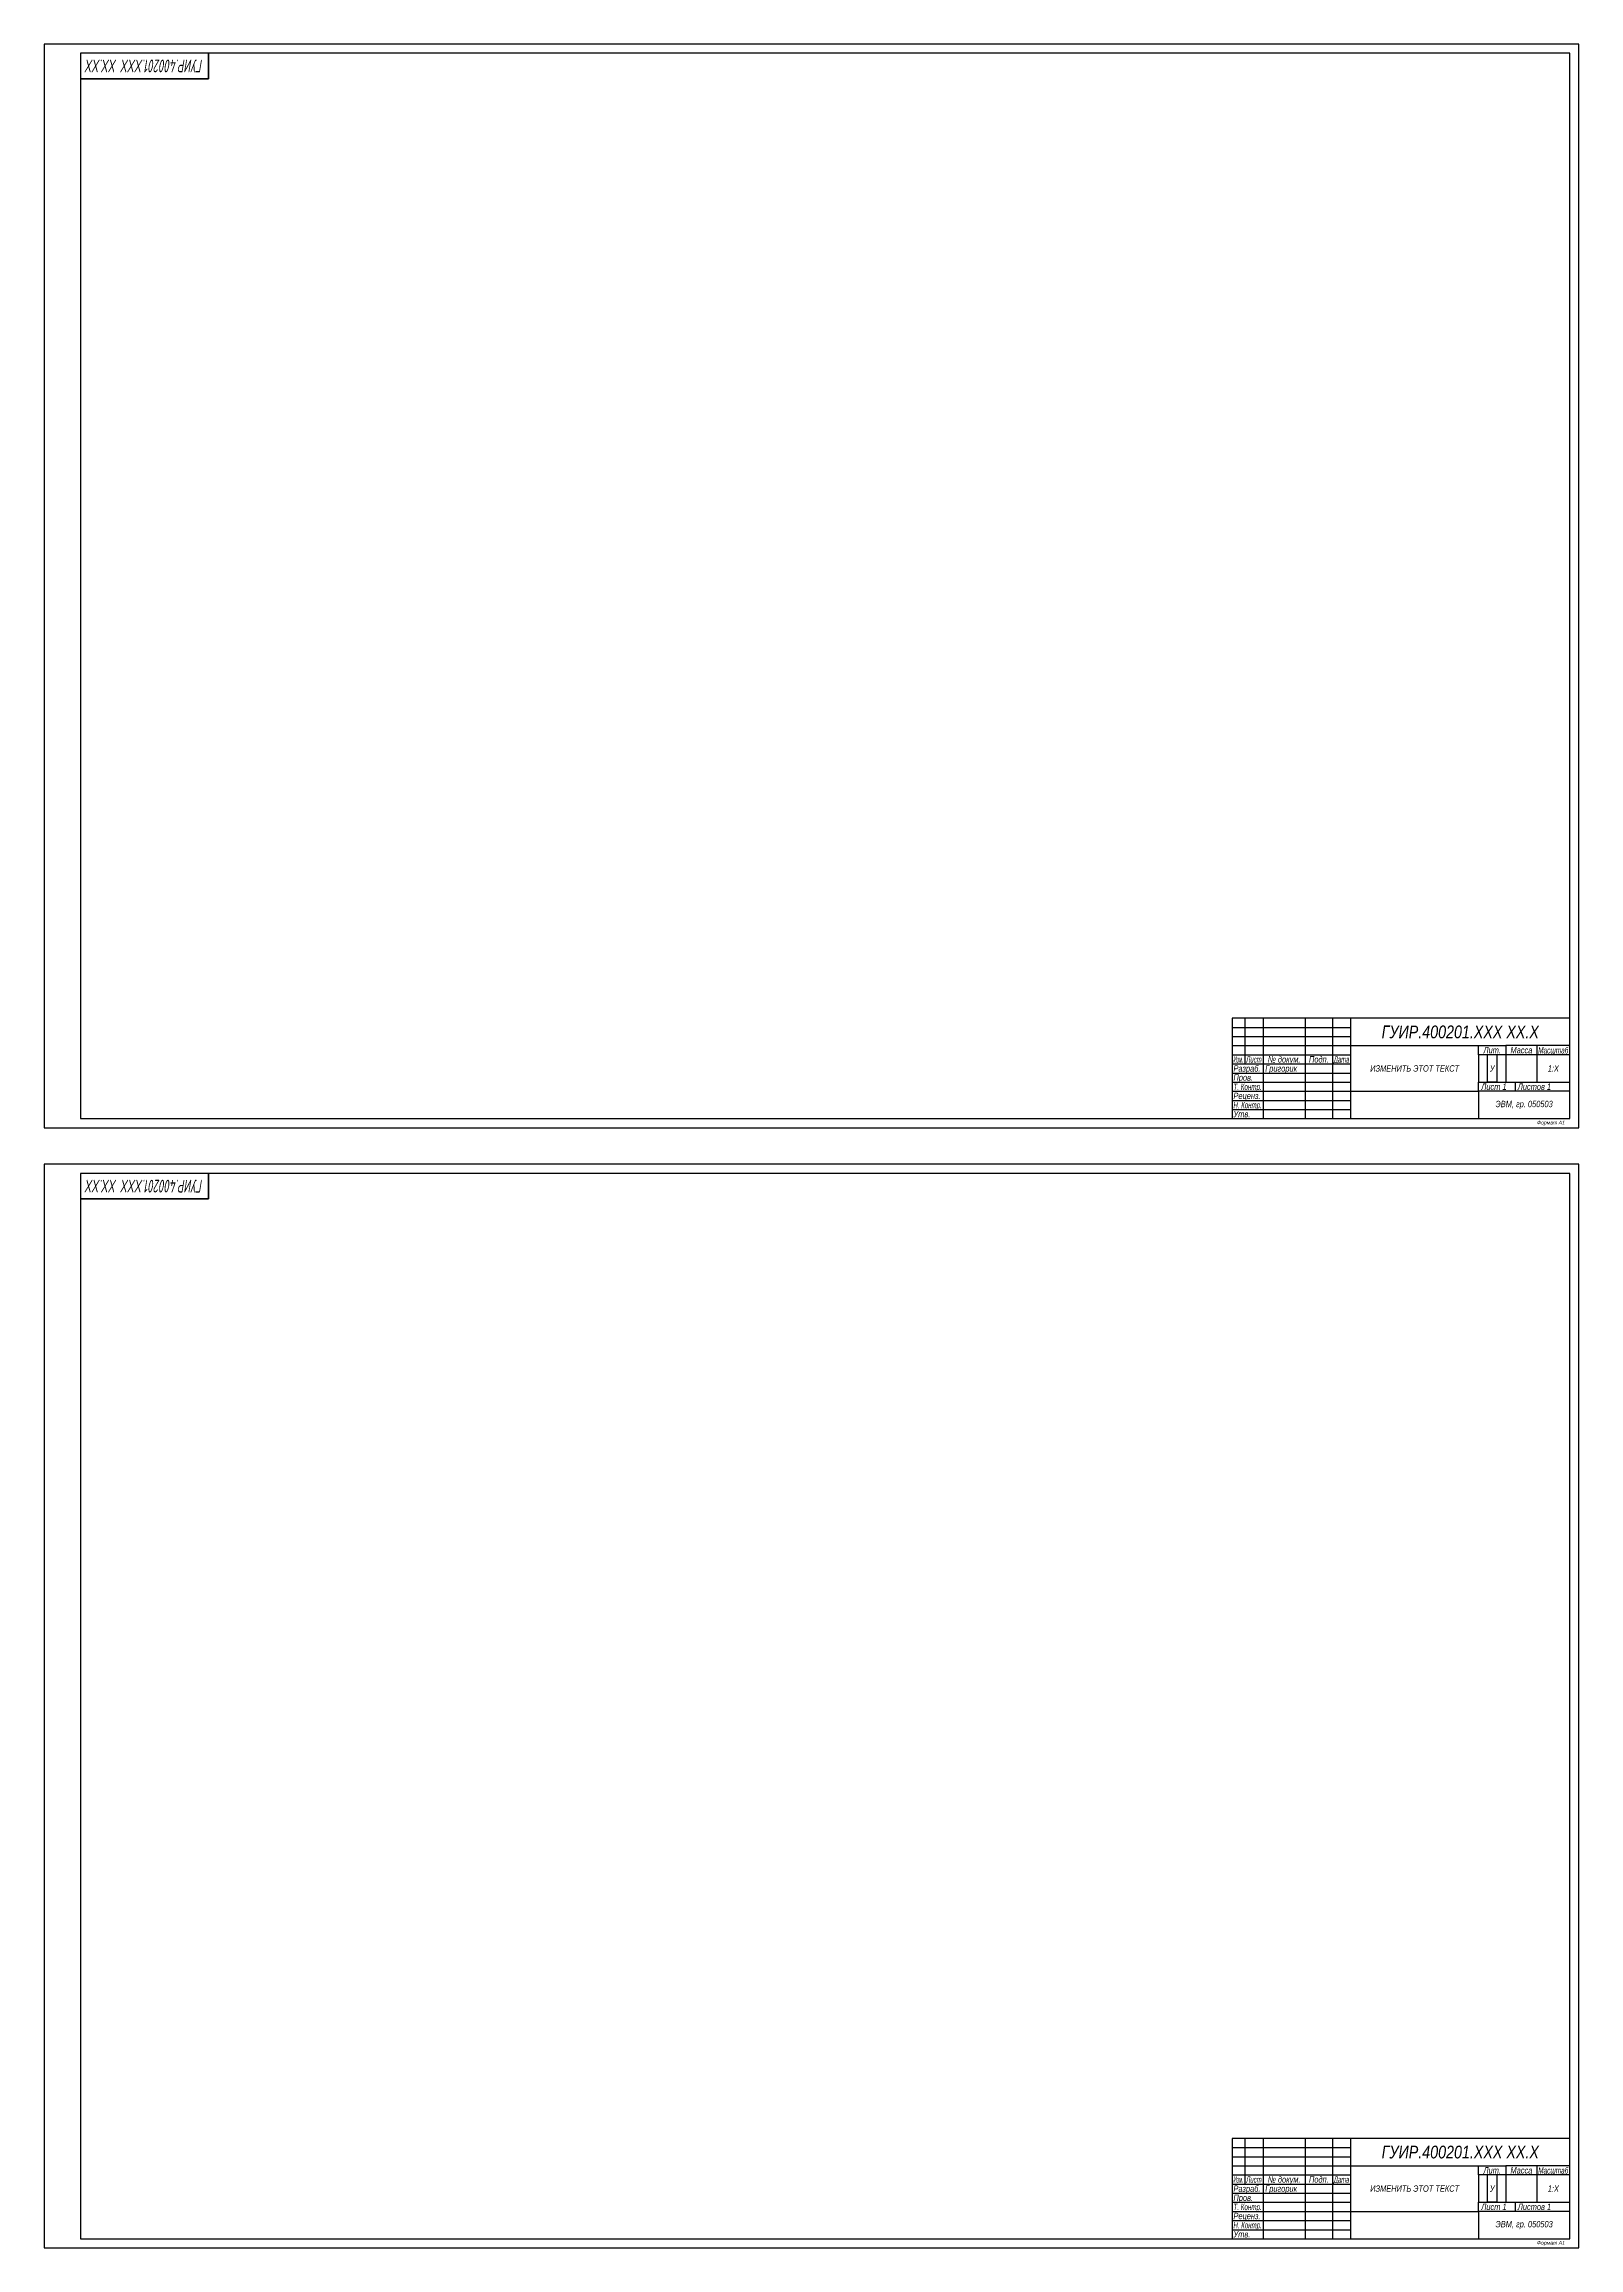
# Model space of a CAD drawing. Header units: millimetres. Extents: x 0 to 1388, y 0 to 1208.
# Drawn here: x 547 to 1388, y 0 to 1208 of the extents above; entities that cross this region are included whole.
import ezdxf
from ezdxf.enums import TextEntityAlignment as Align

# ---------------------------------------------------------------- set-up
doc = ezdxf.new("R2010")
doc.units = ezdxf.units.MM
doc.layers.add('2 — ЦБИ', color=90, linetype='Continuous', lineweight=20)
doc.layers.add('2.1 — Текст', color=90, linetype='Continuous', lineweight=20)
doc.styles.add('Ш-3П', font='ariali.ttf', dxfattribs={"width": 0.8, "height": 3.5})
doc.styles.add('Ш-5', font='ariali.ttf', dxfattribs={"width": 0.8, "height": 5})
doc.styles.add('ШЧ', font='isocpeui.ttf', dxfattribs={"width": 0.7, "height": 5})

msp = doc.modelspace()

# ---------------------------------------------------------------- linework, layer by layer
for p, q in [((1388, 1208), (547, 1208)), ((547, 1208), (547, 614)), ((1388, 614), (1388, 1208)), ((1383, 1203), (567, 1203)), ((567, 1203), (567, 619)), ((1383, 619), (1383, 1203)), ((1198, 669), (1263, 669)), ((1205, 674), (1205, 649)), ((1215, 674), (1215, 619)), ((1238, 674), (1238, 619)), ((1253, 674), (1253, 619)), ((1263, 659), (1263, 674)), ((1198, 664), (1263, 664)), ((1198, 659), (1263, 659)), ((1198, 654), (1263, 654)), ((1263, 634), (1263, 659)), ((1263, 659), (1333, 659)), ((1333, 654), (1333, 659)), ((1333, 659), (1348, 659)), ((1348, 654), (1333, 654)), ((1333, 654), (1333, 639)), ((1338, 639), (1338, 654)), ((1348, 654), (1343, 654)), ((1343, 654), (1343, 639)), ((1365, 659), (1348, 659)), ((1348, 659), (1348, 654)), ((1365, 654), (1348, 654)), ((1348, 654), (1348, 639)), ((1383, 659), (1365, 659)), ((1365, 659), (1365, 654)), ((1383, 654), (1365, 654)), ((1365, 654), (1365, 639)), ((1198, 649), (1263, 649)), ((1198, 644), (1263, 644)), ((1198, 639), (1263, 639)), ((1198, 634), (1263, 634)), ((1198, 629), (1263, 629)), ((1263, 619), (1263, 634)), ((1263, 634), (1333, 634)), ((1333, 634), (1333, 639)), ((1333, 639), (1353, 639)), ((1383, 634), (1333, 634)), ((1333, 634), (1333, 619)), ((1343, 639), (1338, 639)), ((1353, 639), (1353, 634)), ((1353, 639), (1383, 639)), ((567, 619), (1383, 619)), ((1198, 624), (1263, 624)), ((547, 614), (1388, 614)), ((1388, 594), (547, 594)), ((547, 594), (547, 0)), ((1388, 0), (1388, 594)), ((1383, 589), (567, 589)), ((567, 589), (567, 5)), ((1383, 5), (1383, 589)), ((1198, 55), (1263, 55)), ((1198, 50), (1263, 50)), ((1205, 60), (1205, 35)), ((1215, 60), (1215, 5)), ((1238, 60), (1238, 5)), ((1253, 60), (1253, 5)), ((1263, 45), (1263, 60)), ((1198, 45), (1263, 45)), ((1198, 40), (1263, 40)), ((1263, 20), (1263, 45)), ((1263, 45), (1333, 45)), ((1333, 40), (1333, 45)), ((1333, 45), (1348, 45)), ((1348, 40), (1333, 40)), ((1333, 40), (1333, 25)), ((1338, 25), (1338, 40)), ((1348, 40), (1343, 40)), ((1343, 40), (1343, 25)), ((1365, 45), (1348, 45)), ((1348, 45), (1348, 40)), ((1365, 40), (1348, 40)), ((1348, 40), (1348, 25)), ((1383, 45), (1365, 45)), ((1365, 45), (1365, 40)), ((1383, 40), (1365, 40)), ((1365, 40), (1365, 25)), ((1198, 35), (1263, 35)), ((1198, 30), (1263, 30)), ((1198, 25), (1263, 25)), ((1333, 20), (1333, 25)), ((1333, 25), (1353, 25)), ((1343, 25), (1338, 25)), ((1353, 25), (1353, 20)), ((1353, 25), (1383, 25)), ((1198, 20), (1263, 20)), ((1198, 15), (1263, 15)), ((1263, 5), (1263, 20)), ((1263, 20), (1333, 20)), ((1383, 20), (1333, 20)), ((1333, 20), (1333, 5)), ((567, 5), (1383, 5)), ((1198, 10), (1263, 10)), ((547, 0), (1388, 0))]:
    msp.add_line(p, q)
at = {"lineweight": 100}
for p, q in [((637, 1203), (637, 1189)), ((637, 1189), (567, 1189)), ((637, 589), (637, 575)), ((637, 575), (567, 575))]:
    msp.add_line(p, q, dxfattribs=at)
for points in [[(1383, 674), (1198, 674), (1198, 619)], [(1383, 60), (1198, 60), (1198, 5)]]:
    msp.add_lwpolyline(points)

# ---------------------------------------------------------------- texts
for s, width, gutter_width, heights, insert, char_height, attachment_point, style in [('ГУИР.400201.XXX XX.X', 120, 250, [0], (1323, 666.5), 7, 5, 'Ш-5'), ('{\\fArial|b0|i1|c204|p34;Лит.}', 15, 250, [0], (1340.5, 656.5), 3.5, 5, 'Ш-3П'), ('\\pxqc;{\\fArial|b0|i1|c204|p34;Масса}', 17, 250, [0], (1356.5, 656.5), 3.5, 5, 'Ш-3П'), (' {\\fArial|b0|i1|c204|p34;Григорик}', 23, 250, [0], (1215, 646), 3.5, 4, 'Ш-3П'), ('ИЗМЕНИТЬ ЭТОТ ТЕКСТ', 70, 250, [0], (1298, 646.5), 3.5, 5, 'Ш-3П'), ('\\pxqc;1:X', 18, 90, [0], (1374, 646.5), 3.5, 5, 'Ш-3П'), ('\\pxql;{\\fArial|b0|i1|c204|p34;Лист} 1', 19.5, 250, [0], (1334.5, 636.5), 3.5, 4, 'Ш-3П'), ('{\\fArial|b0|i1|c204|p34;ЭВМ, гр. 050503}', 50, 250, [0], (1358, 626.5), 3.5, 5, 'Ш-3П'), ('{\\fArial|b0|i1|c204|p34;Листов} {\\fArial|b0|i1|c204|p34;1}', 29.5, 250, [5], (1354.5, 636.5), 3.5, 4, 'Ш-3П'), ('\\pxr1.33333;Формат А1', 50, 25, [0], (1383, 616.5), 2, 6, 'Ш-3П'), ('ГУИР.400201.XXX XX.X', 120, 250, [0], (1323, 52.5), 7, 5, 'Ш-5'), ('{\\fArial|b0|i1|c204|p34;Лит.}', 15, 250, [0], (1340.5, 42.5), 3.5, 5, 'Ш-3П'), ('\\pxqc;{\\fArial|b0|i1|c204|p34;Масса}', 17, 250, [0], (1356.5, 42.5), 3.5, 5, 'Ш-3П'), (' {\\fArial|b0|i1|c204|p34;Григорик}', 23, 250, [0], (1215, 32), 3.5, 4, 'Ш-3П'), ('ИЗМЕНИТЬ ЭТОТ ТЕКСТ', 70, 250, [0], (1298, 32.5), 3.5, 5, 'Ш-3П'), ('\\pxql;{\\fArial|b0|i1|c204|p34;Лист} 1', 19.5, 250, [0], (1334.5, 22.5), 3.5, 4, 'Ш-3П'), ('{\\fArial|b0|i1|c204|p34;Листов} {\\fArial|b0|i1|c204|p34;1}', 29.5, 250, [5], (1354.5, 22.5), 3.5, 4, 'Ш-3П'), ('\\pxqc;1:X', 18, 90, [0], (1374, 32.5), 3.5, 5, 'Ш-3П'), ('{\\fArial|b0|i1|c204|p34;ЭВМ, гр. 050503}', 50, 250, [0], (1358, 12.5), 3.5, 5, 'Ш-3П'), ('\\pxr1.33333;Формат А1', 50, 25, [0], (1383, 2.5), 2, 6, 'Ш-3П')]:
    msp.add_mtext_dynamic_manual_height_columns(s, width=width, gutter_width=gutter_width, heights=heights, dxfattribs=dict(insert=insert, char_height=char_height, attachment_point=attachment_point, style=style))
at = {"layer": '2 — ЦБИ', "style": 'ШЧ', "width": 0.583079}
for p, p2 in [((634, 1199.5), (570, 1199.5)), ((634, 585.5), (570, 585.5))]:
    msp.add_text('ГУИР.400201.XXX XX.XX', height=7, rotation=180, dxfattribs=at).set_placement(p, p2, align=Align.FIT)
at = {"layer": '2.1 — Текст', "style": 'Ш-3П'}
for s, width, p, p2 in [('Изм.', 0.524764, (1198.7, 649.7), (1204.2, 649.7)), ('Лист', 0.675192, (1205.7, 649.7), (1214.2, 649.7)), ('Дата', 0.656153, (1253.7, 649.7), (1262.2, 649.7)), ('Масштаб', 0.71737, (1365.7, 654.7), (1382.2, 654.7)), ('Н. Контр.', 0.683111, (1198.7, 624.7), (1214.2, 624.7)), ('Т. Контр.', 0.699901, (1198.7, 634.7), (1214.2, 634.7)), ('Изм.', 0.524764, (1198.7, 35.7), (1204.2, 35.7)), ('Лист', 0.675192, (1205.7, 35.7), (1214.2, 35.7)), ('Дата', 0.656153, (1253.7, 35.7), (1262.2, 35.7)), ('Масштаб', 0.71737, (1365.7, 40.7), (1382.2, 40.7)), ('Т. Контр.', 0.699901, (1198.7, 20.7), (1214.2, 20.7)), ('Н. Контр.', 0.683111, (1198.7, 10.7), (1214.2, 10.7))]:
    msp.add_text(s, height=3.5, dxfattribs=dict(at, width=width)).set_placement(p, p2, align=Align.FIT)
at = {"layer": '2.1 — Текст', "style": 'Ш-3П', "width": 0.8}
for s, p in [('№ докум.', (1226.5, 651.5)), ('Подп.', (1245.5, 651.5)), ('У', (1340.5, 646.5)), ('№ докум.', (1226.5, 37.5)), ('Подп.', (1245.5, 37.5)), ('У', (1340.5, 32.5))]:
    msp.add_text(s, height=3.5, dxfattribs=at).set_placement(p, align=Align.MIDDLE_CENTER)
for s, p in [('Разраб.', (1198.7, 646.5)), ('Пров.', (1198.7, 641.5)), ('Реценз.', (1198.7, 631.5)), ('Утв.', (1198.7, 621.5)), ('Разраб.', (1198.7, 32.5)), ('Пров.', (1198.7, 27.5)), ('Реценз.', (1198.7, 17.5)), ('Утв.', (1198.7, 7.5))]:
    msp.add_text(s, height=3.5, dxfattribs=at).set_placement(p, align=Align.MIDDLE_LEFT)

doc.saveas('drawing.dxf')
